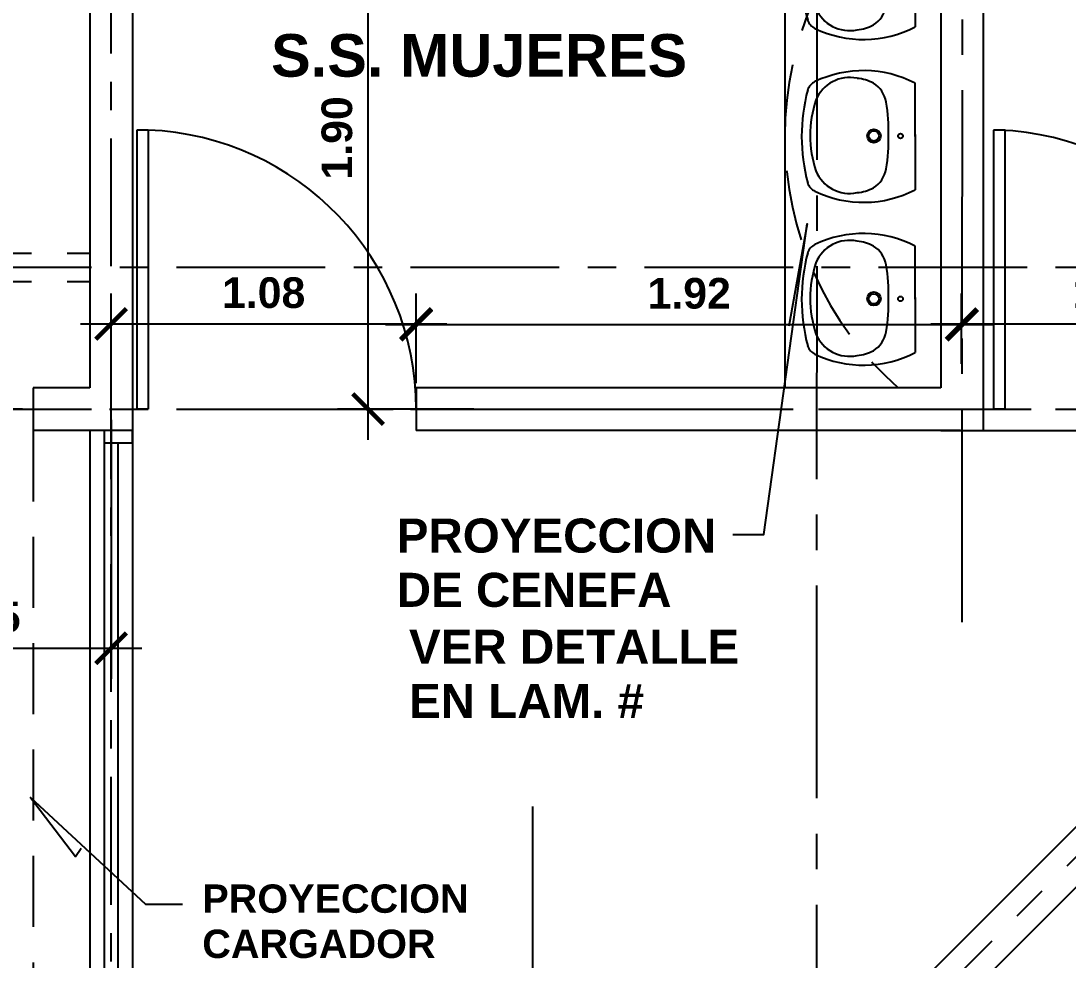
# Model space of a CAD drawing. Extents: x 504.5 to 598.6, y 648.3 to 688.4.
# Drawn here: x 516.429 to 520.121, y 674.643 to 677.953 of the extents above; entities that cross this region are included whole.
import ezdxf

# ---------------------------------------------------------------- set-up
doc = ezdxf.new("R2010")
doc.units = 0
doc.header["$MEASUREMENT"] = 0
doc.linetypes.add('CENTER2', pattern=[1.125, 0.75, -0.125, 0.125, -0.125])
doc.linetypes.add('HIDDEN', pattern=[0.375, 0.25, -0.125])
doc.layers.get('0').update_dxf_attribs({"linetype": 'CONTINUOUS'})
doc.layers.get('DEFPOINTS').update_dxf_attribs({"linetype": 'CONTINUOUS'})
for name, color, linetype in [('2', 1, 'CONTINUOUS'), ('4', 3, 'CONTINUOUS'), ('6', 7, 'CONTINUOUS'), ('EJES', 6, 'CENTER2'), ('M-sanitarios', 1, 'CONTINUOUS'), ('MUEBLES', 1, 'CONTINUOUS'), ('paredes', 2, 'CONTINUOUS'), ('PROYECCIONES', 6, 'HIDDEN'), ('PUERTAS', 1, 'CONTINUOUS'), ('texturas', 6, 'CONTINUOUS'), ('ventanas', 1, 'CONTINUOUS')]:
    doc.layers.add(name, color=color, linetype=linetype)
doc.styles.add('ALR4', font='sanssb__.ttf')
doc.dimstyles.new('1-50', dxfattribs={"dimscale": 0.6, "dimtxt": 0.18, "dimasz": 0.18, "dimexe": 0.18, "dimexo": 0.0625, "dimgap": 0.09, "dimtad": 1, "dimzin": 4, "dimdsep": 46, "dimtxsty": 'Standard', "dimblk1": 'ARCHTICK', "dimblk2": 'ARCHTICK', "dimsah": 1, "dimcen": 0.09, "dimdle": 0.18, "dimclrd": 6, "dimclre": 6, "dimclrt": 1, "dimadec": 0, "dimazin": 0, "dimtfac": 1, "dimtofl": 0, "dimtmove": 0, "dimatfit": 3, "dimldrblk": 'ARCHTICK', "dimfxl": 1, "dimtolj": 1, "dimtzin": 4, "dimarcsym": 0})

# ---------------------------------------------------------------- blocks, each defined once
blk = doc.blocks.new('LAVATORIO_11')
at = {"color": 0, "linetype": 'ByBlock'}
for p, q in [((0.0104, 0), (-0.2699, 0.0002)), ((0, 0), (0.2907, 0.0003))]:
    blk.add_line(p, q, dxfattribs=at)
for centre, radius in [((0.0077, -0.0766), 0.0128), ((0.0076, -0.2166), 0.0358), ((0.0076, -0.2166), 0.0267)]:
    blk.add_circle(centre, radius, dxfattribs=at)
for centre, radius, start, end in [((0.2566, -0.2716), 0.5925, 152.6954, 205.5583), ((-0.2358, -0.2716), 0.5925, 334.4417, 27.3056), ((-0.1464, -0.2968), 0.1461, 99.4676, 147.8104), ((-0.0228, -0.9918), 0.8521, 87.9529, 99.9832), ((0.0332, -0.9918), 0.8521, 80.0168, 92.0471), ((0.1569, -0.2968), 0.1461, 32.1896, 80.5324), ((-0.0543, -0.3293), 0.2423, 152.91, 174.3342), ((0.0648, -0.3293), 0.2423, 5.6658, 27.09), ((-0.1083, -0.345), 0.1914, 168.0413, 247.6653), ((0.1187, -0.345), 0.1914, 292.3347, 11.9587), ((-0.2063, -0.4896), 0.0809, 207.7138, 249.5405), ((0.0052, 0.037), 0.5892, 251.5778, 288.4222), ((0.2272, -0.4896), 0.0809, 290.4595, 332.2862), ((0.0104, 0.3673), 0.9643, 255.2815, 284.7185)]:
    blk.add_arc(centre, radius, start, end, dxfattribs=at)
blk = doc.blocks.new('_ARCHTICK')
at = {"color": 0, "linetype": 'ByBlock', "const_width": 0.15}
blk.add_lwpolyline([(-0.5, -0.5), (0.5, 0.5)], dxfattribs=at)
blk = doc.blocks.new('*D92')
at = {"color": 6, "linetype": 'ByBlock', "transparency": 16777216}
for p, q in [((517.6533, 676.4769), (517.6533, 678.6048)), ((518.0256, 678.4968), (517.5453, 678.4968)), ((518.0256, 676.5849), (517.5453, 676.5849))]:
    blk.add_line(p, q, dxfattribs=at)
at = {"layer": 'DEFPOINTS', "color": 0, "linetype": 'ByBlock', "transparency": 16777216}
for p in [(517.6533, 678.4968), (518.0631, 678.4968), (518.0631, 676.5849)]:
    blk.add_point(p, dxfattribs=at)
at = {"color": 6, "linetype": 'ByBlock', "transparency": 16777216, "xscale": 0.108, "yscale": 0.108, "zscale": 0.108}
for p, rotation in [((517.6533, 678.4968), 90), ((517.6533, 676.5849), 270)]:
    blk.add_blockref('_ARCHTICK', p, dxfattribs=dict(at, rotation=rotation))
at = {"color": 1, "linetype": 'ByBlock', "transparency": 16777216, "insert": (517.5436, 677.5409), "char_height": 0.108, "attachment_point": 5, "rotation": 90, "style": 'ALR4'}
blk.add_mtext('\\A1;1.90', dxfattribs=at)
blk = doc.blocks.new('*D98')
at = {"color": 6, "linetype": 'ByBlock', "transparency": 16777216}
for p, q in [((516.7469, 676.7451), (516.7469, 676.993)), ((517.8229, 676.6765), (517.8229, 676.993)), ((516.6389, 676.885), (517.9309, 676.885))]:
    blk.add_line(p, q, dxfattribs=at)
at = {"layer": 'DEFPOINTS', "color": 0, "linetype": 'ByBlock', "transparency": 16777216}
for p in [(517.8229, 676.885), (516.7469, 676.7076), (517.8229, 676.639)]:
    blk.add_point(p, dxfattribs=at)
at = {"color": 6, "linetype": 'ByBlock', "transparency": 16777216, "xscale": 0.108, "yscale": 0.108, "zscale": 0.108, "rotation": 180}
blk.add_blockref('_ARCHTICK', (516.7469, 676.885), dxfattribs=at)
at = {"color": 6, "linetype": 'ByBlock', "transparency": 16777216, "xscale": 0.108, "yscale": 0.108, "zscale": 0.108}
blk.add_blockref('_ARCHTICK', (517.8229, 676.885), dxfattribs=at)
at = {"color": 1, "linetype": 'ByBlock', "transparency": 16777216, "insert": (517.2849, 676.9947), "char_height": 0.108, "attachment_point": 5, "style": 'ALR4'}
blk.add_mtext('\\A1;1.08', dxfattribs=at)
blk = doc.blocks.new('*D105')
at = {"color": 6, "linetype": 'ByBlock', "transparency": 16777216}
for p, q in [((516.7469, 676.7451), (516.7469, 676.993)), ((517.8229, 676.6765), (517.8229, 676.993)), ((516.6389, 676.885), (517.9309, 676.885))]:
    blk.add_line(p, q, dxfattribs=at)
at = {"layer": 'DEFPOINTS', "color": 0, "linetype": 'ByBlock', "transparency": 16777216}
for p in [(517.8229, 676.885), (516.7469, 676.7076), (517.8229, 676.639)]:
    blk.add_point(p, dxfattribs=at)
at = {"color": 6, "linetype": 'ByBlock', "transparency": 16777216, "xscale": 0.108, "yscale": 0.108, "zscale": 0.108, "rotation": 180}
blk.add_blockref('_ARCHTICK', (516.7469, 676.885), dxfattribs=at)
at = {"color": 6, "linetype": 'ByBlock', "transparency": 16777216, "xscale": 0.108, "yscale": 0.108, "zscale": 0.108}
blk.add_blockref('_ARCHTICK', (517.8229, 676.885), dxfattribs=at)
at = {"color": 1, "linetype": 'ByBlock', "transparency": 16777216, "insert": (517.2849, 676.9947), "char_height": 0.108, "attachment_point": 5, "style": 'ALR4'}
blk.add_mtext('\\A1;1.08', dxfattribs=at)
blk = doc.blocks.new('*D199')
at = {"color": 6, "linetype": 'ByBlock', "transparency": 16777216}
for p, q in [((520.7537, 675.5582), (521.2771, 675.0348)), ((518.2017, 672.1122), (521.2771, 675.1876))]:
    blk.add_line(p, q, dxfattribs=at)
at = {"layer": 'DEFPOINTS', "color": 0, "linetype": 'ByBlock', "transparency": 16777216}
for p in [(520.7272, 675.5847), (521.2007, 675.1112), (517.8046, 672.662)]:
    blk.add_point(p, dxfattribs=at)
at = {"color": 6, "linetype": 'ByBlock', "transparency": 16777216, "xscale": 0.108, "yscale": 0.108, "zscale": 0.108}
for p, rotation in [((521.2007, 675.1112), 44.99999999999545), ((518.2781, 672.1885), 224.9999999999954)]:
    blk.add_blockref('_ARCHTICK', p, dxfattribs=dict(at, rotation=rotation))
at = {"color": 1, "linetype": 'ByBlock', "transparency": 16777216, "insert": (519.6618, 673.7275), "char_height": 0.108, "attachment_point": 5, "rotation": 45, "style": 'ALR4'}
blk.add_mtext('\\A1;4.13', dxfattribs=at)
blk = doc.blocks.new('*D203')
at = {"color": 6, "linetype": 'ByBlock', "transparency": 16777216}
for p, q in [((515.7878, 674.2564), (515.7878, 676.6927)), ((516.4347, 676.5847), (515.6798, 676.5847))]:
    blk.add_line(p, q, dxfattribs=at)
at = {"layer": 'DEFPOINTS', "color": 0, "linetype": 'ByBlock', "transparency": 16777216}
for p in [(515.7878, 676.5847), (516.4722, 676.5847), (516.6722, 674.3644)]:
    blk.add_point(p, dxfattribs=at)
at = {"color": 6, "linetype": 'ByBlock', "transparency": 16777216, "xscale": 0.108, "yscale": 0.108, "zscale": 0.108}
for p, rotation in [((515.7878, 676.5847), 90), ((515.7878, 674.3644), 270)]:
    blk.add_blockref('_ARCHTICK', p, dxfattribs=dict(at, rotation=rotation))
at = {"color": 1, "linetype": 'ByBlock', "transparency": 16777216, "insert": (515.6798, 675.4745), "char_height": 0.108, "attachment_point": 5, "rotation": 90, "style": 'ALR4'}
blk.add_mtext('\\A1;2.22', dxfattribs=at)
blk = doc.blocks.new('*D208')
at = {"color": 6, "linetype": 'ByBlock', "transparency": 16777216}
blk.add_arc((520.7585, 675.5099), 0.6344, 225, 360, dxfattribs=at)
at = {"layer": 'DEFPOINTS', "color": 0, "linetype": 'ByBlock', "transparency": 16777216}
for p in [(520.7585, 675.5099), (520.7585, 675.5099), (522.1827, 675.5099), (520.7585, 674.8755), (517.8576, 672.609)]:
    blk.add_point(p, dxfattribs=at)
at = {"color": 6, "linetype": 'ByBlock', "transparency": 16777216, "xscale": 0.108, "yscale": 0.108, "zscale": 0.108}
for p, rotation in [((521.3929, 675.5099), 89.99999999999113), ((520.3099, 675.0613), 134.9999999999972)]:
    blk.add_blockref('_ARCHTICK', p, dxfattribs=dict(at, rotation=rotation))
at = {"color": 1, "linetype": 'ByBlock', "transparency": 16777216, "insert": (520.9592, 675.0252), "char_height": 0.108, "attachment_point": 5, "rotation": 22.5, "style": 'ALR4'}
blk.add_mtext('\\A1;135.00°', dxfattribs=at)
blk = doc.blocks.new('*D212')
at = {"color": 6, "linetype": 'ByBlock', "transparency": 16777216}
for p, q in [((516.7472, 676.5474), (516.7472, 675.6342)), ((515.7907, 675.7422), (516.8552, 675.7422))]:
    blk.add_line(p, q, dxfattribs=at)
at = {"layer": 'DEFPOINTS', "color": 0, "linetype": 'ByBlock', "transparency": 16777216}
for p in [(515.8987, 676.5847), (516.7472, 676.5849), (516.7472, 675.7422)]:
    blk.add_point(p, dxfattribs=at)
at = {"color": 6, "linetype": 'ByBlock', "transparency": 16777216, "xscale": 0.108, "yscale": 0.108, "zscale": 0.108, "rotation": 180}
blk.add_blockref('_ARCHTICK', (515.8987, 675.7422), dxfattribs=at)
at = {"color": 6, "linetype": 'ByBlock', "transparency": 16777216, "xscale": 0.108, "yscale": 0.108, "zscale": 0.108}
blk.add_blockref('_ARCHTICK', (516.7472, 675.7422), dxfattribs=at)
at = {"color": 1, "linetype": 'ByBlock', "transparency": 16777216, "insert": (516.323, 675.852), "char_height": 0.108, "attachment_point": 5, "style": 'ALR4'}
blk.add_mtext('\\A1;.85', dxfattribs=at)
blk = doc.blocks.new('*D225')
at = {"color": 6, "linetype": 'ByBlock', "transparency": 16777216}
for p, q in [((517.8227, 676.8906), (517.8227, 676.9908)), ((519.7479, 676.8906), (519.7479, 676.9908)), ((517.7147, 676.8828), (519.8559, 676.8828))]:
    blk.add_line(p, q, dxfattribs=at)
at = {"layer": 'DEFPOINTS', "color": 0, "linetype": 'ByBlock', "transparency": 16777216}
for p in [(519.7479, 676.8828), (517.8227, 676.8531), (519.7479, 676.8531)]:
    blk.add_point(p, dxfattribs=at)
at = {"color": 6, "linetype": 'ByBlock', "transparency": 16777216, "xscale": 0.108, "yscale": 0.108, "zscale": 0.108, "rotation": 180}
blk.add_blockref('_ARCHTICK', (517.8227, 676.8828), dxfattribs=at)
at = {"color": 6, "linetype": 'ByBlock', "transparency": 16777216, "xscale": 0.108, "yscale": 0.108, "zscale": 0.108}
blk.add_blockref('_ARCHTICK', (519.7479, 676.8828), dxfattribs=at)
at = {"color": 1, "linetype": 'ByBlock', "transparency": 16777216, "insert": (518.7853, 676.9925), "char_height": 0.108, "attachment_point": 5, "style": 'ALR4'}
blk.add_mtext('\\A1;1.92', dxfattribs=at)
blk = doc.blocks.new('*D250')
at = {"color": 6, "linetype": 'ByBlock', "transparency": 16777216}
blk.add_arc((516.2495, 661.9457), 0.7871, 270, 315, dxfattribs=at)
at = {"layer": 'DEFPOINTS', "color": 0, "linetype": 'ByBlock', "transparency": 16777216}
for p in [(516.2495, 683.009), (516.1665, 662.0287), (516.4533, 661.1854), (519.1165, 659.0787), (516.2495, 649.3383)]:
    blk.add_point(p, dxfattribs=at)
at = {"color": 6, "linetype": 'ByBlock', "transparency": 16777216, "xscale": 0.108, "yscale": 0.108, "zscale": 0.108}
for p, rotation in [((516.8061, 661.3891), 44.99999999999377), ((516.2495, 661.1586), 180.0000000000004)]:
    blk.add_blockref('_ARCHTICK', p, dxfattribs=dict(at, rotation=rotation))
at = {"color": 1, "linetype": 'ByBlock', "transparency": 16777216, "insert": (516.5087, 661.32), "char_height": 0.108, "attachment_point": 5, "rotation": 22.5, "style": 'ALR4'}
blk.add_mtext('\\A1;45.00°', dxfattribs=at)

msp = doc.modelspace()

# ---------------------------------------------------------------- linework, layer by layer
at = {"layer": '2'}
for points in [[(518.9387, 676.1429), (519.0483, 676.1429), (519.2018, 677.2384), (519.136, 676.8769)], [(516.999, 674.8393), (516.87, 674.8393), (516.4631, 675.2163), (516.6219, 675.008), (516.6417, 675.0377)]]:
    msp.add_lwpolyline(points, dxfattribs=at)
at = {"layer": '6'}
msp.add_line((518.2324, 675.1839), (518.2324, 673.0733), dxfattribs=at)
at = {"layer": 'EJES', "ltscale": 0.6}
msp.add_line((516.7472, 649.3383), (516.7472, 683.009), dxfattribs=at)
at = {"layer": 'EJES'}
for p, q in [((519.2193, 649.3383), (519.2399, 683.009)), ((519.7474, 675.8338), (519.7518, 683.009)), ((514.5498, 669.4073), (526.8246, 681.6821)), ((510.2415, 676.5847), (544.8842, 676.5847))]:
    msp.add_line(p, q, dxfattribs=at)
at = {"layer": 'EJES', "ltscale": 0.7}
for p, q in [((505.4273, 677.0849), (544.8842, 677.0849)), ((505.4273, 676.5849), (520.2503, 676.5849))]:
    msp.add_line(p, q, dxfattribs=at)
at = {"layer": 'MUEBLES'}
msp.add_line((519.1222, 678.4349), (519.1222, 676.6599), dxfattribs=at)
at = {"layer": 'paredes'}
for p, q in [((516.6722, 681.1599), (516.6722, 676.6599)), ((516.8222, 681.0099), (516.8222, 676.5099)), ((519.6722, 681.0099), (519.6722, 676.6599)), ((519.8222, 681.0099), (519.8222, 676.5099)), ((516.6722, 676.6599), (516.4722, 676.6599)), ((516.4722, 676.6599), (516.4722, 676.5099)), ((519.6722, 676.6599), (517.8222, 676.6599)), ((517.8222, 676.6599), (517.8222, 676.5099)), ((516.8222, 676.5099), (516.4722, 676.5099)), ((519.742, 676.5099), (517.8222, 676.5099)), ((519.6722, 676.5099), (519.8222, 676.5099)), ((517.7515, 672.7151), (520.8464, 675.8099)), ((517.8576, 672.609), (520.7585, 675.5099))]:
    msp.add_line(p, q, dxfattribs=at)
at = {"layer": 'PROYECCIONES'}
for p, q in [((512.0915, 677.1349), (516.6722, 677.1349)), ((512.0915, 677.0349), (516.6722, 677.0349)), ((516.4722, 676.5099), (516.4722, 673.9418))]:
    msp.add_line(p, q, dxfattribs=at)
at = {"layer": 'PROYECCIONES', "color": 1}
msp.add_arc((520.3068, 677.5474), 1.1846, 131.4774, 228.5226, dxfattribs=at)
at = {"layer": 'PROYECCIONES', "color": 1, "ltscale": 0.8}
msp.add_arc((525.2519, 668.0745), 7.35, 270.37175, 270, dxfattribs=at)
at = {"layer": 'PUERTAS'}
for p, q in [((516.8772, 677.5685), (516.8372, 677.5685)), ((516.8372, 677.5685), (516.8372, 676.5849)), ((516.8772, 677.5685), (516.8772, 676.5849)), ((519.8581, 677.5685), (519.8581, 676.5849)), ((519.8981, 677.5685), (519.8581, 677.5685)), ((519.8981, 677.5685), (519.8981, 676.5849)), ((516.8772, 676.5849), (516.8372, 676.5849)), ((519.8981, 676.5849), (519.8581, 676.5849))]:
    msp.add_line(p, q, dxfattribs=at)
for centre in [(516.8384, 676.5853), (519.8384, 676.5853)]:
    msp.add_arc(centre, 0.9839, 359.9736, 87.7351, dxfattribs=at)
at = {"layer": 'texturas'}
msp.add_line((519.8222, 676.5099), (520.8222, 676.5099), dxfattribs=at)
at = {"layer": 'ventanas'}
for p, q in [((516.6722, 676.5099), (516.6722, 674.3644)), ((516.7222, 676.5099), (516.7222, 674.3644)), ((516.8222, 676.5099), (516.8222, 674.3644)), ((516.7722, 674.4084), (516.7722, 676.4659))]:
    msp.add_line(p, q, dxfattribs=at)
msp.add_lwpolyline([(516.8222, 676.4659), (516.8222, 676.5099), (516.7222, 676.5099), (516.7222, 676.4659)], close=True, dxfattribs=at)

# ---------------------------------------------------------------- block references
at = {"layer": 'M-sanitarios', "xscale": 0.6700199685587904, "yscale": 0.6700199685587904, "zscale": 0.6700199685587904, "rotation": 269.9999999999222}
for p in [(519.5818, 678.1269), (519.5818, 677.5529), (519.5818, 676.9789)]:
    msp.add_blockref('LAVATORIO_11', p, dxfattribs=at)

# ---------------------------------------------------------------- texts
at = {"layer": '2', "style": 'ALR4'}
for s, height, p in [('PROYECCION', 0.12, (517.7541, 676.0791)), ('DE CENEFA', 0.12, (517.7541, 675.888)), ('VER DETALLE', 0.12, (517.7973, 675.6875)), ('EN LAM. #', 0.12, (517.7973, 675.4964)), ('PROYECCION', 0.1, (517.0685, 674.8096)), ('CARGADOR', 0.1, (517.0685, 674.6503))]:
    msp.add_text(s, height=height, dxfattribs=at).set_placement(p)
at = {"layer": '4', "style": 'ALR4'}
msp.add_text('S.S. MUJERES', height=0.15, dxfattribs=at).set_placement((517.311, 677.7567))

# ---------------------------------------------------------------- dimensions: what is measured, and where the dimension line sits
at = {"layer": '2'}
for base, line1, line2, picture, middle in [((516.4533, 661.1854), ((516.1665, 662.0287), (519.1165, 659.0787)), ((516.2495, 649.3383), (516.2495, 683.009)), '*D250', (516.5087, 661.32)), ((520.7585, 674.8755), ((522.1827, 675.5099), (520.7585, 675.5099)), ((517.8576, 672.609), (520.7585, 675.5099)), '*D208', (520.9592, 675.0252))]:
    dim = msp.add_angular_dim_2l(base=base, line1=line1, line2=line2, dimstyle='1-50', override={"dimtxsty": 'ALR4', "dimadec": 2, "dimazin": 1}, dxfattribs=at)
    dim.commit()
    dim.dimension.update_dxf_attribs({"geometry": picture, "text_midpoint": middle})
dim = msp.add_linear_dim(base=(517.6533, 678.4968), p1=(518.0631, 676.5849), p2=(518.0631, 678.4968), angle=90, text='1.90', dimstyle='1-50', override={"dimtxsty": 'ALR4'}, dxfattribs=at)
dim.commit()
dim.dimension.update_dxf_attribs({"geometry": '*D92', "text_midpoint": (517.5436, 677.5409)})
for base, p1, p2, override, picture, middle in [((517.8229, 676.885), (516.7469, 676.7076), (517.8229, 676.639), {"dimtxsty": 'ALR4'}, '*D98', (517.2849, 676.9947)), ((516.7472, 675.7422), (515.8987, 676.5847), (516.7472, 676.5849), {"dimtxsty": 'ALR4', "dimse1": 1, "dimtmove": 1}, '*D212', (516.323, 675.852))]:
    dim = msp.add_linear_dim(base=base, p1=p1, p2=p2, dimstyle='1-50', override=override, dxfattribs=at)
    dim.commit()
    dim.dimension.update_dxf_attribs({"geometry": picture, "text_midpoint": middle})
dim = msp.add_linear_dim(base=(519.7479, 676.8828), p1=(517.8227, 676.8531), p2=(519.7479, 676.8531), text='1.92', dimstyle='1-50', override={"dimtxsty": 'ALR4'}, dxfattribs=at)
dim.commit()
dim.dimension.update_dxf_attribs({"geometry": '*D225', "text_midpoint": (518.7853, 676.9925)})
dim = msp.add_linear_dim(base=(520.8218, 676.885), p1=(519.7458, 676.7076), p2=(520.8218, 676.639), dimstyle='1-50', override={"dimtxsty": 'ALR4'}, dxfattribs=at)
dim.commit()
dim.dimension.update_dxf_attribs({"geometry": '*D105', "text_midpoint": (520.2838, 676.9947), "insert": (2.9989, 0)})
for base, p1, p2, angle, picture, middle in [((515.7878, 676.5847), (516.6722, 674.3644), (516.4722, 676.5847), 90, '*D203', (515.6798, 675.4745)), ((521.2007, 675.1112), (517.8046, 672.662), (520.7272, 675.5847), 45, '*D199', (519.6618, 673.7275))]:
    dim = msp.add_linear_dim(base=base, p1=p1, p2=p2, angle=angle, dimstyle='1-50', override={"dimtxsty": 'ALR4', "dimse1": 1, "dimtmove": 1}, dxfattribs=at)
    dim.commit()
    dim.dimension.update_dxf_attribs({"geometry": picture, "text_midpoint": middle})

doc.saveas('drawing.dxf')
